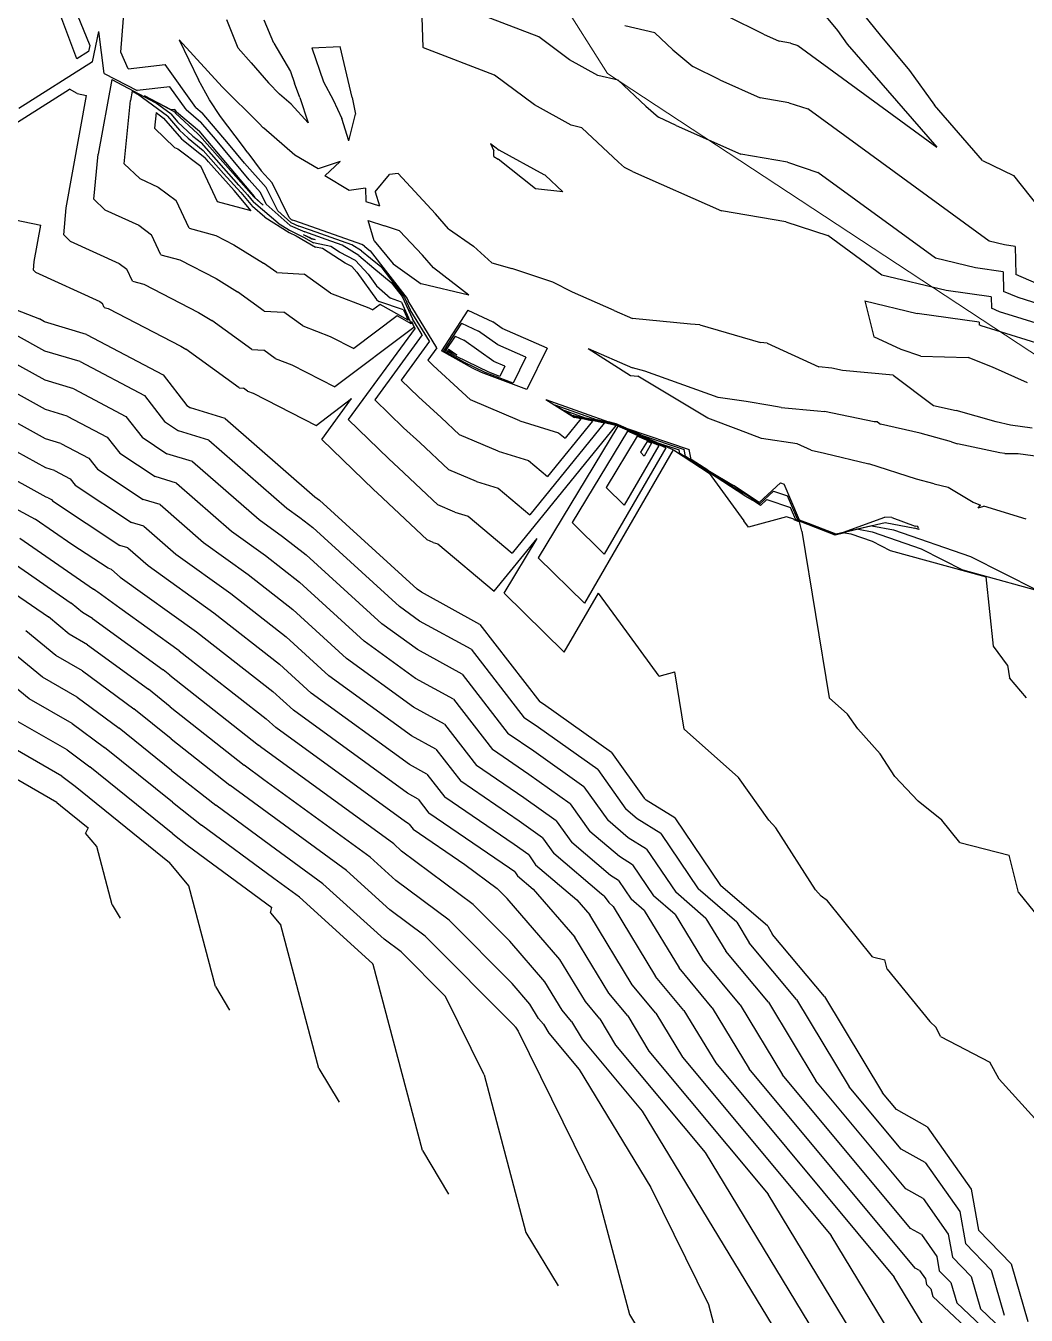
# Model space of a CAD drawing. Header units: metres. Extents: x -1120501 to 1198934, y -4928884 to 66998.
# Drawn here: x 577.9 to 676.7, y -1052 to -924.7 of the extents above; entities that cross this region are included whole.
import ezdxf

# ---------------------------------------------------------------- set-up
doc = ezdxf.new("R2010")
doc.units = ezdxf.units.M
doc.layers.add('CL', color=5, linetype='Continuous')
doc.layers.add('SURF2CONTOURS', color=7, linetype='Continuous', lineweight=0)

msp = doc.modelspace()

# ---------------------------------------------------------------- linework, layer by layer
at = {"color": 7, "lineweight": 0}
msp.add_circle((-684.64, 190.5), 66807.04, dxfattribs=at)
at = {"layer": 'CL', "linetype": 'Continuous', "lineweight": 0}
msp.add_lwpolyline([(-1067.58, 367.8), (-1082.93, 319.26), (-1104.11, 221.68), (-1108.39, 149.1), (-1119.85, 75.24), (-1093.53, -4.65), (-914.22, -147.32), (-825.87, -265.54), (-744.42, -314.86), (-442.72, -367.63), (-277.08, -412.37), (-43.5, -540.29), (86.31, -636.55), (247.28, -699.7), (413.51, -706.37), (555.05, -769.61), (597.29, -868.97), (635.37, -929.41), (778.63, -1023.65), (803.38, -1108.38), (824.32, -1155.97), (872.87, -1163.59)], dxfattribs=at)
at = {"layer": 'SURF2CONTOURS', "color": 2, "linetype": 'Continuous', "lineweight": -3}
for p, q in [((616.67, -913.9, 238.5), (617.14, -926.81, 238.5)), ((582.97, -927.96, 238.5), (580.6, -921.62, 238.5)), ((659.48, -922.11, 239.5), (662.3, -925.61, 239.5)), ((583, -923.59, 238.5), (584.26, -926.64, 238.5)), ((587.31, -927.28, 238.5), (587.59, -923.93, 238.5)), ((598.89, -926.9, 238.5), (597.79, -924.11, 238.5)), ((602.43, -926.42, 238.5), (601.47, -924.12, 238.5)), ((640.04, -925.38, 239.5), (637.08, -924.69, 239.5)), ((640.04, -925.38, 239.5), (641.83, -927.07, 239.5)), ((584.26, -926.64, 238.5), (584.13, -927.22, 238.5)), ((602.43, -926.42, 238.5), (604.06, -929.19, 238.5)), ((617.17, -926.83, 238.5), (617.14, -926.81, 238.5)), ((617.17, -926.83, 238.5), (617.2, -926.86, 238.5)), ((624.21, -929.56, 238.5), (617.2, -926.86, 238.5)), ((662.3, -925.61, 239.5), (665.17, -929.11, 239.5)), ((584.13, -927.22, 238.5), (582.97, -927.96, 238.5)), ((588.04, -928.93, 238.5), (587.31, -927.28, 238.5)), ((600.17, -928.35, 238.5), (598.89, -926.9, 238.5)), ((641.83, -927.07, 239.5), (643.79, -928.72, 239.5)), ((588.04, -928.93, 238.5), (591.68, -928.52, 238.5)), ((594.71, -932.75, 238.5), (591.68, -928.52, 238.5)), ((600.17, -928.35, 238.5), (601.91, -930.32, 238.5)), ((604.06, -929.19, 238.5), (604.47, -930.36, 238.5)), ((646.47, -930.04, 239.5), (643.79, -928.72, 239.5)), ((665.17, -929.11, 239.5), (667.65, -932.52, 239.5)), ((602.98, -931.43, 238.5), (601.91, -930.32, 238.5)), ((604.98, -931.76, 238.5), (604.47, -930.36, 238.5)), ((628.15, -932.51, 238.5), (624.21, -929.56, 238.5)), ((646.47, -930.04, 239.5), (650.43, -931.79, 239.5)), ((571.49, -937.74, 239.5), (582.23, -930.95, 239.5)), ((581.93, -942.67, 239.5), (583.93, -931.56, 239.5)), ((583, -931.37, 239.5), (582.23, -930.95, 239.5)), ((583, -931.37, 239.5), (583.93, -931.56, 239.5)), ((588.42, -931.15, 238.5), (588.26, -932.08, 238.5)), ((588.42, -931.15, 238.5), (588.96, -931.43, 238.5)), ((591.91, -933.62, 238.5), (588.96, -931.43, 238.5)), ((592.48, -933.11, 239.5), (589.65, -931.61, 239.5)), ((592.29, -932.98, 239.5), (589.65, -931.61, 239.5)), ((604.14, -932.43, 238.5), (602.98, -931.43, 238.5)), ((604.98, -931.76, 238.5), (605.81, -934.27, 238.5)), ((653.28, -932.29, 239.5), (650.43, -931.79, 239.5)), ((587.65, -938.31, 238.5), (588.26, -932.08, 238.5)), ((592.64, -932.94, 239.5), (592.29, -932.98, 239.5)), ((592.65, -933.23, 239.5), (592.48, -933.11, 239.5)), ((592.81, -933.18, 239.5), (592.64, -932.94, 239.5)), ((592.81, -933.18, 239.5), (595.08, -935.08, 239.5)), ((594.71, -932.75, 238.5), (595.35, -933.29, 238.5)), ((604.14, -932.43, 238.5), (605.81, -934.27, 238.5)), ((631.77, -934.51, 238.5), (628.15, -932.51, 238.5)), ((653.28, -932.29, 239.5), (655.16, -932.9, 239.5)), ((673.05, -945.96, 239.5), (655.16, -932.9, 239.5)), ((672.4, -937.98, 239.5), (667.65, -932.52, 239.5)), ((591.91, -933.62, 238.5), (593.12, -935, 238.5)), ((592.65, -933.23, 239.5), (592.72, -933.31, 239.5)), ((592.72, -933.31, 239.5), (594.91, -935.37, 239.5)), ((597.93, -936.36, 238.5), (595.35, -933.29, 238.5)), ((593.12, -935, 238.5), (593.95, -935.78, 238.5)), ((594.91, -935.37, 239.5), (595.09, -935.52, 239.5)), ((595.38, -935.44, 239.5), (595.08, -935.08, 239.5)), ((600.46, -941.58, 239.5), (595.09, -935.52, 239.5)), ((600.5, -941.56, 239.5), (595.38, -935.44, 239.5)), ((632.82, -934.76, 238.5), (631.77, -934.51, 238.5)), ((632.82, -934.76, 238.5), (636.44, -938.17, 238.5)), ((593.95, -935.78, 238.5), (595.45, -937, 238.5)), ((597.46, -939.27, 238.5), (595.45, -937, 238.5)), ((599.51, -938.25, 238.5), (597.93, -936.36, 238.5)), ((587.65, -938.31, 238.5), (589.18, -939.78, 238.5)), ((601.68, -940.67, 238.5), (599.51, -938.25, 238.5)), ((636.44, -938.17, 238.5), (637.03, -938.67, 238.5)), ((672.4, -937.98, 239.5), (675.44, -939.47, 239.5)), ((599.16, -941.16, 238.5), (597.46, -939.27, 238.5)), ((637.83, -939.07, 238.5), (637.03, -938.67, 238.5)), ((637.83, -939.07, 238.5), (646.63, -942.95, 238.5)), ((675.44, -939.47, 239.5), (675.49, -939.48, 239.5)), ((685.93, -952.69, 239.5), (675.49, -939.48, 239.5)), ((589.18, -939.78, 238.5), (591.01, -940.62, 238.5)), ((591.01, -940.62, 238.5), (592.78, -941.93, 238.5)), ((602.8, -942.96, 238.5), (601.68, -940.67, 238.5)), ((594.06, -944.68, 238.5), (592.78, -941.93, 238.5)), ((599.16, -941.16, 238.5), (600.31, -942.54, 238.5)), ((600.49, -941.62, 239.5), (600.46, -941.58, 239.5)), ((600.49, -941.62, 239.5), (600.51, -941.65, 239.5)), ((600.54, -941.61, 239.5), (600.5, -941.56, 239.5)), ((600.51, -941.65, 239.5), (601.38, -942.39, 239.5)), ((600.56, -941.65, 239.5), (600.54, -941.61, 239.5)), ((600.56, -941.65, 239.5), (601.38, -942.39, 239.5)), ((581.68, -945.32, 239.5), (581.93, -942.67, 239.5)), ((601.52, -943.58, 238.5), (600.31, -942.54, 238.5)), ((604.1, -944.12, 238.5), (602.8, -942.96, 238.5)), ((652.97, -944.05, 238.5), (646.63, -942.95, 238.5)), ((594.06, -944.68, 238.5), (596.68, -945.39, 238.5)), ((601.52, -943.58, 238.5), (603.95, -945.1, 238.5)), ((604.1, -944.12, 238.5), (604.88, -944.46, 238.5)), ((606.04, -944.86, 238.5), (604.88, -944.46, 238.5)), ((612.33, -945.93, 237.5), (611.74, -943.9, 237.5)), ((611.74, -943.9, 237.5), (613.36, -944.45, 237.5)), ((614.82, -944.94, 237.5), (613.36, -944.45, 237.5)), ((652.97, -944.05, 238.5), (657.13, -945.41, 238.5)), ((581.68, -945.32, 239.5), (582.32, -945.95, 239.5)), ((582.32, -945.95, 239.5), (587.16, -948.16, 239.5)), ((596.68, -945.39, 238.5), (598.47, -946.31, 238.5)), ((603.95, -945.1, 238.5), (604.64, -945.43, 238.5)), ((604.64, -945.43, 238.5), (606.55, -946.55, 238.5)), ((606.07, -945.68, 239.5), (605.35, -945.33, 239.5)), ((606.08, -945.65, 239.5), (605.35, -945.33, 239.5)), ((610.13, -946.31, 238.5), (606.04, -944.86, 238.5)), ((606.07, -945.68, 239.5), (606.14, -945.72, 239.5)), ((606.08, -945.65, 239.5), (606.5, -945.79, 239.5)), ((606.14, -945.72, 239.5), (606.5, -945.79, 239.5)), ((612.33, -945.93, 237.5), (614.19, -948.19, 237.5)), ((614.82, -944.94, 237.5), (617.11, -947.34, 237.5)), ((662.46, -949.3, 238.5), (657.13, -945.41, 238.5)), ((674.56, -946.32, 239.5), (673.05, -945.96, 239.5)), ((598.47, -946.31, 238.5), (601.4, -948.12, 238.5)), ((607.21, -946.69, 238.5), (606.55, -946.55, 238.5)), ((609.48, -948.13, 238.5), (607.21, -946.69, 238.5)), ((611.09, -946.92, 238.5), (610.13, -946.31, 238.5)), ((611.09, -946.92, 238.5), (611.96, -947.65, 238.5)), ((675.62, -946.47, 239.5), (674.56, -946.32, 239.5)), ((675.62, -946.47, 239.5), (675.68, -949.25, 239.5)), ((587.16, -948.16, 239.5), (587.92, -948.72, 239.5)), ((602.71, -949.06, 238.5), (601.4, -948.12, 238.5)), ((610.13, -948.47, 238.5), (609.48, -948.13, 238.5)), ((610.13, -948.47, 238.5), (610.63, -949.02, 238.5)), ((611.96, -947.65, 238.5), (612.97, -948.47, 238.5)), ((612.97, -948.47, 238.5), (615.32, -951.52, 238.5)), ((614.19, -948.19, 237.5), (616.97, -950.17, 237.5)), ((618.18, -948.59, 237.5), (617.11, -947.34, 237.5)), ((567.05, -948.91, 240.5), (579.27, -953.63, 240.5)), ((588.47, -949.9, 239.5), (587.92, -948.72, 239.5)), ((602.71, -949.06, 238.5), (605.41, -949.21, 238.5)), ((608, -951.1, 238.5), (605.41, -949.21, 238.5)), ((610.63, -949.02, 238.5), (612.57, -951.7, 238.5)), ((621.67, -951.29, 237.5), (618.18, -948.59, 237.5)), ((668.82, -950.83, 238.5), (662.46, -949.3, 238.5)), ((677.73, -950.14, 239.5), (675.68, -949.25, 239.5)), ((588.47, -949.9, 239.5), (589.6, -950.21, 239.5)), ((589.6, -950.21, 239.5), (594.99, -952.99, 239.5)), ((621.67, -951.29, 237.5), (616.97, -950.17, 237.5)), ((673.24, -951.46, 238.5), (668.82, -950.83, 238.5)), ((608, -951.1, 238.5), (611.8, -952.55, 238.5)), ((612.91, -952.21, 238.5), (612.19, -952.75, 238.5)), ((612.57, -951.7, 238.5), (612.8, -951.91, 238.5)), ((615.22, -952.75, 238.5), (612.8, -951.91, 238.5)), ((615.67, -953.76, 238.5), (612.91, -952.21, 238.5)), ((615.32, -951.52, 238.5), (615.89, -952.74, 238.5)), ((673.24, -951.46, 238.5), (673.27, -952.57, 238.5)), ((594.99, -952.99, 239.5), (596.29, -953.8, 239.5)), ((611.8, -952.55, 238.5), (612.19, -952.75, 238.5)), ((615.22, -952.75, 238.5), (615.67, -953.76, 238.5)), ((617.8, -955.84, 238.5), (615.89, -952.74, 238.5)), ((674.08, -952.92, 238.5), (673.27, -952.57, 238.5)), ((678.56, -954.32, 238.5), (674.08, -952.92, 238.5)), ((579.78, -953.92, 240.5), (579.27, -953.63, 240.5)), ((583.93, -955.17, 240.5), (579.78, -953.92, 240.5)), ((600.25, -956.65, 239.5), (596.29, -953.8, 239.5)), ((616.26, -954.47, 239.5), (608.46, -960.34, 239.5)), ((616.36, -954.55, 239.5), (609.77, -963.58, 239.5)), ((616.31, -954.5, 239.5), (616.05, -953.9, 239.5)), ((616.32, -954.48, 239.5), (616.05, -953.9, 239.5)), ((616.31, -954.5, 239.5), (616.26, -954.47, 239.5)), ((616.36, -954.55, 239.5), (616.32, -954.48, 239.5)), ((620.95, -954.05, 238.5), (619.17, -956.77, 238.5)), ((620.95, -954.05, 238.5), (622.62, -954.83, 238.5)), ((624.55, -956.2, 238.5), (622.62, -954.83, 238.5)), ((583.93, -955.17, 240.5), (591.48, -959.16, 240.5)), ((617.8, -955.84, 238.5), (615.01, -959.67, 238.5)), ((579.84, -959.69, 241.5), (574.53, -956.76, 241.5)), ((600.25, -956.65, 239.5), (601.42, -956.71, 239.5)), ((602.54, -957.53, 239.5), (601.42, -956.71, 239.5)), ((621.26, -957.92, 238.5), (619.17, -956.77, 238.5)), ((619.67, -956.62, 239.5), (619.59, -956.74, 239.5)), ((619.68, -956.79, 239.5), (619.59, -956.74, 239.5)), ((619.67, -956.62, 239.5), (619.74, -956.66, 239.5)), ((619.68, -956.79, 239.5), (620.49, -957.18, 239.5)), ((619.74, -956.66, 239.5), (620.49, -957.18, 239.5)), ((627.31, -957.41, 238.5), (624.55, -956.2, 238.5)), ((627.31, -957.41, 238.5), (626.06, -959.96, 238.5)), ((633.45, -956.55, 237.5), (637.64, -959.21, 237.5)), ((633.45, -956.55, 237.5), (637.85, -958.46, 237.5)), ((602.54, -957.53, 239.5), (604.19, -958.16, 239.5)), ((604.19, -958.16, 239.5), (608.46, -960.34, 239.5)), ((623.29, -958.91, 238.5), (621.26, -957.92, 238.5)), ((639.05, -958.8, 237.5), (637.85, -958.46, 237.5)), ((579.89, -965.46, 242.5), (569.8, -959.9, 242.5)), ((582.67, -960.54, 241.5), (579.84, -959.69, 241.5)), ((591.48, -959.16, 240.5), (593.83, -962.18, 240.5)), ((616.7, -961.31, 238.5), (615.01, -959.67, 238.5)), ((626.06, -959.96, 238.5), (623.29, -958.91, 238.5)), ((637.64, -959.21, 237.5), (638.35, -959.28, 237.5)), ((645.28, -963.42, 237.5), (638.35, -959.28, 237.5)), ((646.31, -961.39, 237.5), (639.05, -958.8, 237.5)), ((582.67, -960.54, 241.5), (587.81, -963.26, 241.5)), ((593.83, -962.18, 240.5), (594.18, -962.41, 240.5)), ((597.61, -963.46, 240.5), (594.18, -962.41, 240.5)), ((618.93, -963.35, 238.5), (616.7, -961.31, 238.5)), ((630.16, -962.11, 238.5), (634.36, -963.61, 238.5)), ((630.16, -962.11, 238.5), (632.09, -963.31, 238.5)), ((649.06, -961.79, 237.5), (646.31, -961.39, 237.5)), ((651.38, -962.17, 237.5), (649.06, -961.79, 237.5)), ((652.5, -962.37, 237.5), (651.38, -962.17, 237.5)), ((652.5, -962.37, 237.5), (656.1, -962.72, 237.5)), ((579.94, -971.23, 243.5), (565.07, -963.03, 243.5)), ((587.81, -963.26, 241.5), (589.41, -965.32, 241.5)), ((597.61, -963.46, 240.5), (606.46, -971.19, 240.5)), ((613.77, -967.44, 239.5), (609.77, -963.58, 239.5)), ((618.93, -963.35, 238.5), (620.76, -965.08, 238.5)), ((633.9, -963.73, 238.5), (629.44, -969.2, 238.5)), ((631.94, -963.14, 239.5), (632.15, -963.22, 239.5)), ((631.94, -963.14, 239.5), (632.04, -963.2, 239.5)), ((636.19, -964.16, 239.5), (632.04, -963.2, 239.5)), ((633.9, -963.73, 238.5), (632.09, -963.31, 238.5)), ((636.3, -964.17, 239.5), (632.15, -963.22, 239.5)), ((636.24, -964.05, 238.5), (634.36, -963.61, 238.5)), ((648.32, -964.6, 237.5), (645.28, -963.42, 237.5)), ((656.1, -962.72, 237.5), (656.78, -962.79, 237.5)), ((661.7, -963.78, 237.5), (656.78, -962.79, 237.5)), ((662.04, -963.81, 237.5), (661.7, -963.78, 237.5)), ((636.19, -964.16, 239.5), (625.94, -976.75, 239.5)), ((636.39, -964.22, 239.5), (628.53, -977.23, 239.5)), ((638.73, -965.12, 238.5), (636.24, -964.05, 238.5)), ((641.77, -966.53, 239.5), (636.3, -964.17, 239.5)), ((641.85, -966.57, 239.5), (636.39, -964.22, 239.5)), ((650.58, -965.44, 237.5), (648.32, -964.6, 237.5)), ((662.04, -963.81, 237.5), (662.31, -964.01, 237.5)), ((666.23, -964.92, 237.5), (662.31, -964.01, 237.5)), ((669.33, -965.76, 237.5), (666.23, -964.92, 237.5)), ((581.4, -965.92, 242.5), (579.89, -965.46, 242.5)), ((581.4, -965.92, 242.5), (584.14, -967.37, 242.5)), ((589.41, -965.32, 241.5), (591.85, -966.94, 241.5)), ((624.57, -966.7, 238.5), (620.76, -965.08, 238.5)), ((638.31, -965.22, 238.5), (635.25, -970.28, 238.5)), ((640.43, -966.13, 238.5), (637.02, -972.01, 238.5)), ((640.43, -966.13, 238.5), (638.31, -965.22, 238.5)), ((638.73, -965.12, 238.5), (642.95, -966.54, 238.5)), ((654.11, -965.98, 237.5), (650.58, -965.44, 237.5)), ((655.47, -966.58, 237.5), (654.11, -965.98, 237.5)), ((669.33, -965.76, 237.5), (669.91, -965.96, 237.5)), ((674.12, -966.86, 237.5), (669.91, -965.96, 237.5)), ((584.14, -967.37, 242.5), (585, -968.47, 242.5)), ((594.4, -967.71, 241.5), (591.85, -966.94, 241.5)), ((614.74, -968.33, 239.5), (613.77, -967.44, 239.5)), ((624.57, -966.7, 238.5), (627.56, -967.61, 238.5)), ((641.85, -966.57, 239.5), (633.08, -981.69, 239.5)), ((641.77, -966.53, 239.5), (641.96, -966.59, 239.5)), ((641.97, -966.62, 239.5), (641.96, -966.59, 239.5)), ((641.97, -966.62, 239.5), (645.4, -968.85, 239.5)), ((643.08, -967.21, 238.5), (642.95, -966.54, 238.5)), ((647.12, -969.83, 238.5), (643.08, -967.21, 238.5)), ((655.47, -966.58, 237.5), (656.78, -966.9, 237.5)), ((656.78, -966.9, 237.5), (661.17, -967.94, 237.5)), ((674.61, -966.93, 237.5), (674.12, -966.86, 237.5)), ((674.61, -966.93, 237.5), (675.93, -966.93, 237.5)), ((675.93, -966.93, 237.5), (681.62, -967.72, 237.5)), ((585, -968.47, 242.5), (589.53, -971.47, 242.5)), ((594.4, -967.71, 241.5), (600.97, -973.45, 241.5)), ((614.74, -968.33, 239.5), (618.63, -971.99, 239.5)), ((627.56, -967.61, 238.5), (629.44, -969.2, 238.5)), ((645.4, -968.85, 239.5), (648.83, -973.56, 239.5)), ((665.87, -969.44, 237.5), (661.17, -967.94, 237.5)), ((647.12, -969.83, 238.5), (648.76, -970.8, 238.5)), ((667.63, -969.9, 237.5), (665.87, -969.44, 237.5)), ((667.63, -969.9, 237.5), (669.01, -970.23, 237.5)), ((580.13, -971.29, 243.5), (579.94, -971.23, 243.5)), ((580.13, -971.29, 243.5), (580.48, -971.47, 243.5)), ((606.46, -971.19, 240.5), (606.69, -971.35, 240.5)), ((606.69, -971.35, 240.5), (606.92, -971.53, 240.5)), ((637.02, -972.01, 238.5), (635.25, -970.28, 238.5)), ((650.4, -971.9, 238.5), (648.76, -970.8, 238.5)), ((650.4, -971.9, 238.5), (651.77, -970.64, 238.5)), ((651.77, -970.64, 238.5), (653.13, -971.09, 238.5)), ((654.15, -973.48, 238.5), (653.13, -971.09, 238.5)), ((669.01, -970.23, 237.5), (671.48, -971.72, 237.5)), ((580.48, -971.47, 243.5), (580.58, -971.61, 243.5)), ((580.58, -971.61, 243.5), (587.21, -975.99, 243.5)), ((591.19, -971.97, 242.5), (589.53, -971.47, 242.5)), ((591.19, -971.97, 242.5), (595.48, -975.72, 242.5)), ((616.58, -980.31, 240.5), (606.92, -971.53, 240.5)), ((620.29, -972.7, 239.5), (618.63, -971.99, 239.5)), ((671.48, -971.72, 237.5), (672.2, -972.01, 237.5)), ((671.98, -972.3, 237.5), (672.2, -972.01, 237.5)), ((671.98, -972.3, 237.5), (672.53, -972.13, 237.5)), ((676.71, -973.41, 237.5), (672.53, -972.13, 237.5)), ((600.97, -973.45, 241.5), (603.29, -975.11, 241.5)), ((620.29, -972.7, 239.5), (621.6, -973.1, 239.5)), ((621.6, -973.1, 239.5), (625.94, -976.75, 239.5)), ((649.29, -974.2, 239.5), (648.83, -973.56, 239.5)), ((653.03, -973.16, 239.5), (649.29, -974.2, 239.5)), ((653.75, -973.4, 239.5), (653.03, -973.16, 239.5)), ((653.77, -973.44, 239.5), (653.75, -973.4, 239.5)), ((653.77, -973.44, 239.5), (654.34, -973.66, 239.5)), ((656.15, -974.26, 238.5), (654.15, -973.48, 238.5)), ((654.54, -974.59, 239.5), (654.34, -973.66, 239.5)), ((658.67, -974.68, 237.5), (662.75, -973.21, 237.5)), ((658.67, -974.68, 237.5), (662.78, -973.72, 237.5)), ((663.43, -973.23, 237.5), (662.75, -973.21, 237.5)), ((662.78, -973.72, 237.5), (665.71, -974.28, 237.5)), ((663.43, -973.23, 237.5), (665.75, -974.11, 237.5)), ((603.29, -975.11, 241.5), (605.6, -976.93, 241.5)), ((654.54, -974.59, 239.5), (657.25, -991.04, 239.5)), ((657.9, -974.93, 238.5), (656.15, -974.26, 238.5)), ((660.14, -974.4, 238.5), (657.9, -974.93, 238.5)), ((660.14, -974.4, 238.5), (661.51, -974.67, 238.5)), ((661.51, -974.67, 238.5), (666.35, -976.34, 238.5)), ((666.12, -974.42, 237.5), (665.71, -974.28, 237.5)), ((666.01, -974.13, 237.5), (665.75, -974.11, 237.5)), ((666.08, -974.33, 237.5), (666.01, -974.13, 237.5)), ((666.08, -974.33, 237.5), (666.12, -974.42, 237.5)), ((577.34, -975.27, 244.5), (584.63, -980.31, 244.5)), ((587.99, -976.23, 243.5), (587.21, -975.99, 243.5)), ((587.99, -976.23, 243.5), (590, -977.98, 243.5)), ((595.48, -975.72, 242.5), (599.89, -978.87, 242.5)), ((666.35, -976.34, 238.5), (670.5, -978.44, 238.5)), ((613.09, -983.73, 241.5), (605.6, -976.93, 241.5)), ((633.08, -981.69, 239.5), (628.53, -977.23, 239.5)), ((574.3, -979.01, 245.5), (580.16, -983.06, 245.5)), ((590, -977.98, 243.5), (596.49, -982.64, 243.5)), ((599.89, -978.87, 242.5), (604.29, -982.33, 242.5)), ((682.44, -981.74, 238.5), (670.5, -978.44, 238.5)), ((584.85, -980.49, 244.5), (584.63, -980.31, 244.5)), ((617.01, -980.62, 240.5), (616.58, -980.31, 240.5)), ((585.04, -980.6, 244.5), (584.85, -980.49, 244.5)), ((587.2, -982.18, 244.5), (585.04, -980.6, 244.5)), ((622.77, -983.79, 240.5), (617.01, -980.62, 240.5)), ((593.09, -986.4, 244.5), (587.2, -982.18, 244.5)), ((596.49, -982.64, 243.5), (602.97, -987.72, 243.5)), ((609.6, -987.15, 242.5), (604.29, -982.33, 242.5)), ((582.21, -984.75, 245.5), (580.16, -983.06, 245.5)), ((616.61, -986.29, 241.5), (613.09, -983.73, 241.5)), ((622.77, -983.79, 240.5), (628.7, -991.45, 240.5)), ((584.03, -985.8, 245.5), (582.21, -984.75, 245.5)), ((579.58, -989.01, 246.5), (575.7, -985.82, 246.5)), ((584.03, -985.8, 245.5), (590.05, -990.2, 245.5)), ((593.09, -986.4, 244.5), (601.65, -993.12, 244.5)), ((621.03, -988.72, 241.5), (616.61, -986.29, 241.5)), ((606.1, -990.57, 243.5), (602.97, -987.72, 243.5)), ((616.21, -991.96, 242.5), (609.6, -987.15, 242.5)), ((583.01, -990.99, 246.5), (579.58, -989.01, 246.5)), ((621.03, -988.72, 241.5), (625.57, -994.59, 241.5)), ((592.2, -991.95, 245.5), (590.05, -990.2, 245.5)), ((583.01, -990.99, 246.5), (587.16, -994.03, 246.5)), ((615.81, -997.63, 243.5), (606.1, -990.57, 243.5)), ((629.05, -991.68, 240.5), (628.7, -991.45, 240.5)), ((635.76, -996.45, 240.5), (629.05, -991.68, 240.5)), ((657.25, -991.04, 239.5), (659.08, -992.67, 239.5)), ((592.2, -991.95, 245.5), (599.5, -997.7, 245.5)), ((619.28, -993.65, 242.5), (616.21, -991.96, 242.5)), ((660.1, -994.1, 239.5), (659.08, -992.67, 239.5)), ((582, -996.19, 247.5), (576.95, -993.27, 247.5)), ((592.33, -998.21, 246.5), (587.16, -994.03, 246.5)), ((602.61, -993.99, 244.5), (601.65, -993.12, 244.5)), ((615.41, -1003.3, 244.5), (602.61, -993.99, 244.5)), ((619.28, -993.65, 242.5), (622.44, -997.72, 242.5)), ((662.3, -996.56, 239.5), (660.1, -994.1, 239.5)), ((628.09, -996.3, 241.5), (625.57, -994.59, 241.5)), ((582, -996.19, 247.5), (584.26, -997.85, 247.5)), ((633.04, -999.82, 241.5), (628.09, -996.3, 241.5)), ((635.76, -996.45, 240.5), (638.98, -1000.95, 240.5)), ((663.74, -998.81, 239.5), (662.3, -996.56, 239.5)), ((580.98, -1001.39, 248.5), (574.31, -997.53, 248.5)), ((592.46, -1004.48, 247.5), (584.26, -997.85, 247.5)), ((601.43, -999.13, 245.5), (599.5, -997.7, 245.5)), ((617.53, -998.58, 243.5), (615.81, -997.63, 243.5)), ((627.12, -1000.92, 242.5), (622.44, -997.72, 242.5)), ((592.33, -998.21, 246.5), (596.68, -1001.64, 246.5)), ((611.93, -1006.77, 245.5), (601.43, -999.13, 245.5)), ((617.53, -998.58, 243.5), (619.3, -1000.86, 243.5)), ((666.05, -1001.24, 239.5), (663.74, -998.81, 239.5)), ((633.04, -999.82, 241.5), (635.41, -1003.14, 241.5)), ((580.98, -1001.39, 248.5), (581.37, -1001.68, 248.5)), ((581.37, -1001.68, 248.5), (584.1, -1003.88, 248.5)), ((602.08, -1005.63, 246.5), (596.68, -1001.64, 246.5)), ((626.16, -1005.54, 243.5), (619.3, -1000.86, 243.5)), ((630.31, -1003.19, 242.5), (627.12, -1000.92, 242.5)), ((639.19, -1001.14, 240.5), (638.98, -1000.95, 240.5)), ((642.03, -1002.91, 240.5), (639.19, -1001.14, 240.5)), ((668.38, -1003.12, 239.5), (666.05, -1001.24, 239.5)), ((630.31, -1003.19, 242.5), (631.84, -1005.33, 242.5)), ((637.42, -1004.86, 241.5), (635.41, -1003.14, 241.5)), ((642.03, -1002.91, 240.5), (646.52, -1009.56, 240.5)), ((670.17, -1005.33, 239.5), (668.38, -1003.12, 239.5)), ((584.1, -1003.88, 248.5), (583.82, -1004.4, 248.5)), ((584.93, -1005.73, 248.5), (583.82, -1004.4, 248.5)), ((592.46, -1004.48, 247.5), (593.86, -1005.59, 247.5)), ((615.78, -1003.51, 244.5), (615.41, -1003.3, 244.5)), ((615.78, -1003.51, 244.5), (616.17, -1004, 244.5)), ((616.17, -1004, 244.5), (621.28, -1007.49, 244.5)), ((586.45, -1011.47, 248.5), (584.93, -1005.73, 248.5)), ((593.86, -1005.59, 247.5), (602.23, -1011.75, 247.5)), ((607.27, -1009.4, 246.5), (602.08, -1005.63, 246.5)), ((627.59, -1006.56, 243.5), (626.16, -1005.54, 243.5)), ((635.65, -1008.58, 242.5), (631.84, -1005.33, 242.5)), ((639.23, -1005.99, 241.5), (637.42, -1004.86, 241.5)), ((670.17, -1005.33, 239.5), (675.03, -1006.59, 239.5)), ((614.47, -1009.07, 245.5), (611.93, -1006.77, 245.5)), ((627.59, -1006.56, 243.5), (628.27, -1007.52, 243.5)), ((639.23, -1005.99, 241.5), (642.11, -1010.24, 241.5)), ((675.94, -1010.26, 239.5), (675.03, -1006.59, 239.5)), ((621.28, -1007.49, 244.5), (624.48, -1009.88, 244.5)), ((628.27, -1007.52, 243.5), (632.33, -1010.98, 243.5)), ((613.31, -1014.88, 246.5), (607.27, -1009.4, 246.5)), ((619.74, -1013.01, 245.5), (614.47, -1009.07, 245.5)), ((636.44, -1009.07, 242.5), (635.65, -1008.58, 242.5)), ((636.44, -1009.07, 242.5), (637.69, -1010.93, 242.5)), ((651.19, -1013.6, 240.5), (646.52, -1009.56, 240.5)), ((625.47, -1010.87, 244.5), (624.48, -1009.88, 244.5)), ((630.66, -1016.88, 244.5), (625.47, -1010.87, 244.5)), ((645.09, -1012.82, 241.5), (642.11, -1010.24, 241.5)), ((675.94, -1010.26, 239.5), (677.49, -1012.16, 239.5)), ((586.45, -1011.47, 248.5), (587.26, -1012.81, 248.5)), ((602.09, -1012.26, 247.5), (602.23, -1011.75, 247.5)), ((632.33, -1010.98, 243.5), (633.61, -1012.46, 243.5)), ((638.99, -1012.05, 242.5), (637.69, -1010.93, 242.5)), ((638.99, -1012.05, 242.5), (642.43, -1017.72, 242.5)), ((602.09, -1012.26, 247.5), (603.12, -1013.5, 247.5)), ((625.95, -1019.25, 245.5), (619.74, -1013.01, 245.5)), ((637.81, -1019.38, 243.5), (633.61, -1012.46, 243.5)), ((645.09, -1012.82, 241.5), (647.05, -1016.06, 241.5)), ((606.88, -1027.65, 247.5), (603.12, -1013.5, 247.5)), ((651.19, -1013.6, 240.5), (651.67, -1014.4, 240.5)), ((656.8, -1020.55, 240.5), (651.67, -1014.4, 240.5)), ((615, -1016.14, 246.5), (613.31, -1014.88, 246.5)), ((615, -1016.14, 246.5), (619.36, -1020.53, 246.5)), ((633.19, -1021.04, 244.5), (630.66, -1016.88, 244.5)), ((651.25, -1021.09, 241.5), (647.05, -1016.06, 241.5)), ((645.7, -1021.64, 242.5), (642.43, -1017.72, 242.5)), ((627.71, -1021.29, 245.5), (625.95, -1019.25, 245.5)), ((640.15, -1022.18, 243.5), (637.81, -1019.38, 243.5)), ((623.18, -1028.27, 246.5), (619.36, -1020.53, 246.5)), ((634.6, -1022.73, 244.5), (633.19, -1021.04, 244.5)), ((656.8, -1020.55, 240.5), (662.53, -1030.05, 240.5)), ((628.57, -1022.7, 245.5), (627.71, -1021.29, 245.5)), ((640.15, -1022.18, 243.5), (642.76, -1026.52, 243.5)), ((645.7, -1021.64, 242.5), (649.35, -1027.69, 242.5)), ((651.25, -1021.09, 241.5), (655.94, -1028.87, 241.5)), ((629.04, -1023.27, 245.5), (628.57, -1022.7, 245.5)), ((629.04, -1023.27, 245.5), (629.58, -1024.16, 245.5)), ((634.6, -1022.73, 244.5), (636.17, -1025.34, 244.5)), ((629.58, -1024.16, 245.5), (632.58, -1027.75, 245.5)), ((636.17, -1025.34, 244.5), (645.02, -1035.95, 244.5)), ((642.76, -1026.52, 243.5), (657.46, -1044.14, 243.5)), ((606.88, -1027.65, 247.5), (608.87, -1030.96, 247.5)), ((623.18, -1028.27, 246.5), (627.31, -1043.83, 246.5)), ((632.58, -1027.75, 245.5), (639.65, -1039.41, 245.5)), ((665.76, -1047.36, 242.5), (649.35, -1027.69, 242.5)), ((664.83, -1039.52, 241.5), (655.94, -1028.87, 241.5)), ((663.89, -1031.69, 240.5), (662.53, -1030.05, 240.5)), ((666.93, -1033.39, 240.5), (663.89, -1031.69, 240.5)), ((666.93, -1033.39, 240.5), (671.28, -1039.57, 240.5)), ((645.02, -1035.95, 244.5), (665.87, -1070.32, 244.5)), ((639.65, -1039.41, 245.5), (645.33, -1050.94, 245.5)), ((666.55, -1040.49, 241.5), (664.83, -1039.52, 241.5)), ((671.28, -1039.57, 240.5), (672, -1043.6, 240.5)), ((666.55, -1040.49, 241.5), (669.01, -1044, 241.5)), ((627.31, -1043.83, 246.5), (630.49, -1049.11, 246.5)), ((669.01, -1044, 241.5), (669.42, -1046.28, 241.5)), ((675.23, -1046.93, 240.5), (672, -1043.6, 240.5)), ((671.54, -1067.35, 243.5), (657.46, -1044.14, 243.5)), ((671.26, -1048.17, 241.5), (669.42, -1046.28, 241.5)), ((666.17, -1047.59, 242.5), (665.76, -1047.36, 242.5)), ((666.17, -1047.59, 242.5), (666.75, -1048.42, 242.5)), ((675.23, -1046.93, 240.5), (676.88, -1052.62, 240.5)), ((666.75, -1048.42, 242.5), (666.85, -1048.96, 242.5)), ((667.28, -1049.41, 242.5), (666.85, -1048.96, 242.5)), ((671.26, -1048.17, 241.5), (672.19, -1051.39, 241.5)), ((667.28, -1049.41, 242.5), (667.5, -1050.17, 242.5)), ((667.5, -1050.17, 242.5), (670.7, -1053.19, 242.5)), ((645.33, -1050.94, 245.5), (647.75, -1060.01, 245.5)), ((683.79, -1062.33, 241.5), (672.19, -1051.39, 241.5))]:
    msp.add_line(p, q, dxfattribs=at)
at = {"layer": 'SURF2CONTOURS', "color": 4, "linetype": 'Continuous', "lineweight": -3}
for p, q in [((628.58, -925.78, 239), (623.17, -923.69, 239)), ((650.78, -925.53, 240), (647.18, -923.75, 240)), ((656.95, -923.8, 240), (658.07, -925.17, 240)), ((584.5, -928.25, 239), (585.14, -925.26, 239)), ((585.66, -929.4, 239), (585.14, -925.26, 239)), ((650.78, -925.53, 240), (652.33, -926.21, 240)), ((658.07, -925.17, 240), (659.03, -926.5, 240)), ((593.07, -926.06, 238), (594.97, -930.03, 238)), ((593.07, -926.06, 238), (597.33, -930.71, 238)), ((606.17, -926.88, 238), (608.96, -926.75, 238)), ((610.16, -931.78, 238), (608.96, -926.75, 238)), ((631.63, -928.05, 239), (628.58, -925.78, 239)), ((653.44, -926.4, 240), (652.33, -926.21, 240)), ((653.44, -926.4, 240), (654.17, -926.64, 240)), ((654.17, -926.64, 240), (667.89, -936.66, 240)), ((659.03, -926.5, 240), (667.89, -936.66, 240)), ((606.17, -926.88, 238), (607.32, -930.21, 238)), ((634.42, -929.6, 239), (631.63, -928.05, 239)), ((584.5, -928.25, 239), (577.23, -932.85, 239)), ((585.66, -929.4, 239), (588.93, -931.09, 239)), ((586.42, -930, 239), (585.09, -937.37, 239)), ((586.42, -930, 239), (590.72, -932.27, 239)), ((596.07, -931.99, 238), (594.97, -930.03, 238)), ((607.32, -930.21, 238), (608.27, -931.99, 238)), ((636.43, -930.07, 239), (634.42, -929.6, 239)), ((636.43, -930.07, 239), (639.14, -932.62, 239)), ((592.16, -930.73, 239), (588.93, -931.09, 239)), ((593.76, -932.97, 239), (592.16, -930.73, 239)), ((597.33, -930.71, 238), (600.98, -934.33, 238)), ((610.16, -931.78, 238), (610.48, -933.41, 238)), ((592.28, -933.43, 239), (590.72, -932.27, 239)), ((593.76, -932.97, 239), (595.21, -934.19, 239)), ((597.17, -933.66, 238), (596.07, -931.99, 238)), ((608.27, -931.99, 238), (609.14, -933.85, 238)), ((639.14, -932.62, 239), (640.41, -933.7, 239)), ((590.79, -933.26, 238), (590.64, -934.81, 238)), ((590.79, -933.26, 238), (591.54, -933.82, 238)), ((591.54, -933.82, 238), (593.31, -935.84, 238)), ((592.28, -933.43, 239), (592.92, -934.16, 239)), ((592.92, -934.16, 239), (594.43, -935.58, 239)), ((596.65, -935.9, 239), (595.21, -934.19, 239)), ((599.32, -936.51, 238), (597.17, -933.66, 238)), ((600.98, -934.33, 238), (601.38, -934.75, 238)), ((609.83, -936.04, 238), (609.14, -933.85, 238)), ((609.83, -936.04, 238), (610.48, -933.41, 238)), ((642.15, -934.55, 239), (640.41, -933.7, 239)), ((590.64, -934.81, 238), (592.6, -936.7, 238)), ((594.43, -935.58, 239), (595.27, -936.26, 239)), ((601.4, -934.77, 238), (601.38, -934.75, 238)), ((601.44, -934.81, 238), (601.4, -934.77, 238)), ((604.5, -937.46, 238), (601.44, -934.81, 238)), ((642.15, -934.55, 239), (648.53, -937.37, 239)), ((592.6, -936.7, 238), (592.93, -936.85, 238)), ((592.93, -936.85, 238), (595.21, -938.54, 238)), ((593.31, -935.84, 238), (593.46, -935.98, 238)), ((593.46, -935.98, 238), (595.64, -937.74, 238)), ((598.96, -940.42, 239), (595.27, -936.26, 239)), ((600, -939.91, 239), (596.65, -935.9, 239)), ((599.85, -937.22, 238), (599.32, -936.51, 238)), ((623.8, -936.31, 238), (624.67, -936.96, 238)), ((623.8, -936.31, 238), (624.13, -937.04, 238)), ((624.16, -937.59, 238), (624.13, -937.04, 238)), ((629.12, -939.42, 238), (624.67, -936.96, 238)), ((584.66, -941.82, 239), (585.09, -937.37, 239)), ((595.96, -938.11, 238), (595.64, -937.74, 238)), ((598.49, -940.94, 238), (595.96, -938.11, 238)), ((599.85, -937.22, 238), (601.18, -939.02, 238)), ((606.79, -938.81, 238), (604.5, -937.46, 238)), ((608.98, -938.1, 238), (606.79, -938.81, 238)), ((608.98, -938.1, 238), (607.46, -939.49, 238)), ((624.16, -937.59, 238), (624.58, -937.87, 238)), ((628.27, -940.8, 238), (624.58, -937.87, 238)), ((653.13, -938.17, 239), (648.53, -937.37, 239)), ((653.13, -938.17, 239), (656.14, -939.16, 239)), ((596.86, -942.06, 238), (595.21, -938.54, 238)), ((601.18, -939.02, 238), (602.25, -940.21, 238)), ((609.87, -940.96, 238), (607.46, -939.49, 238)), ((612.44, -941.07, 238), (613.85, -939.38, 238)), ((614.71, -939.28, 238), (613.85, -939.38, 238)), ((614.71, -939.28, 238), (618.39, -943.26, 238)), ((629.2, -939.44, 238), (629.12, -939.42, 238)), ((630.95, -941.09, 238), (629.2, -939.44, 238)), ((667.76, -947.63, 239), (656.14, -939.16, 239)), ((599.82, -941.39, 239), (598.96, -940.42, 239)), ((601.11, -941.14, 239), (600, -939.91, 239)), ((603.92, -943.61, 238), (602.25, -940.21, 238)), ((611.46, -940.71, 238), (609.87, -940.96, 238)), ((611.46, -940.71, 238), (611.52, -942.04, 238)), ((630.95, -941.09, 238), (628.27, -940.8, 238)), ((584.66, -941.82, 239), (585.75, -942.87, 239)), ((600.18, -942.96, 238), (596.86, -942.06, 238)), ((600.18, -942.96, 238), (598.49, -940.94, 238)), ((599.82, -941.39, 239), (600.41, -942.09, 239)), ((602.85, -944.17, 239), (600.41, -942.09, 239)), ((601.68, -942.3, 239), (601.11, -941.14, 239)), ((611.52, -942.04, 238), (612.84, -942.47, 238)), ((612.44, -941.07, 238), (612.84, -942.47, 238)), ((573.71, -943.19, 240), (579.42, -944.36, 240)), ((585.75, -942.87, 239), (589.08, -944.39, 239)), ((604.05, -944.42, 239), (601.68, -942.3, 239)), ((619.67, -944.75, 238), (618.39, -943.26, 238)), ((578.77, -947.97, 240), (579.42, -944.36, 240)), ((589.08, -944.39, 239), (590.35, -945.33, 239)), ((602.85, -944.17, 239), (603.98, -944.88, 239)), ((604.14, -943.81, 238), (603.92, -943.61, 238)), ((604.05, -944.42, 239), (605.48, -945.05, 239)), ((604.14, -943.81, 238), (604.28, -943.87, 238)), ((604.48, -943.94, 238), (604.28, -943.87, 238)), ((611.1, -946.28, 238), (604.48, -943.94, 238)), ((591.27, -947.29, 239), (590.35, -945.33, 239)), ((603.98, -944.88, 239), (605.35, -945.55, 239)), ((605.35, -945.55, 239), (606.34, -946.13, 239)), ((607.6, -945.79, 239), (605.48, -945.05, 239)), ((609.16, -946.34, 239), (607.6, -945.79, 239)), ((619.67, -944.75, 238), (622.12, -946.46, 238)), ((608.05, -946.49, 239), (606.34, -946.13, 239)), ((608.91, -947.03, 239), (608.05, -946.49, 239)), ((610.49, -947.88, 239), (608.91, -947.03, 239)), ((610.8, -947.37, 239), (609.16, -946.34, 239)), ((611.38, -946.46, 238), (611.1, -946.28, 238)), ((611.38, -946.46, 238), (611.63, -946.67, 238)), ((611.63, -946.67, 238), (611.92, -946.91, 238)), ((611.92, -946.91, 238), (615.57, -951.63, 238)), ((622.12, -946.46, 238), (623.96, -948.08, 238)), ((578.69, -948.83, 240), (578.77, -947.97, 240)), ((591.27, -947.29, 239), (593.14, -947.8, 239)), ((593.14, -947.8, 239), (596.73, -949.65, 239)), ((610.49, -947.88, 239), (611.72, -949.21, 239)), ((610.8, -947.37, 239), (612.28, -948.63, 239)), ((623.96, -948.08, 238), (625.93, -948.66, 238)), ((671.69, -948.58, 239), (667.76, -947.63, 239)), ((578.69, -948.83, 240), (578.9, -949.03, 240)), ((578.9, -949.03, 240), (585.23, -951.92, 240)), ((596.73, -949.65, 239), (598.84, -950.96, 239)), ((611.72, -949.21, 239), (612.55, -950.36, 239)), ((612.28, -948.63, 239), (614.02, -950.04, 239)), ((629.98, -950.01, 238), (625.93, -948.66, 238)), ((674.43, -948.97, 239), (671.69, -948.58, 239)), ((674.43, -948.97, 239), (674.48, -950.91, 239)), ((601.48, -952.86, 239), (598.84, -950.96, 239)), ((612.55, -950.36, 239), (613.94, -951.59, 239)), ((614.02, -950.04, 239), (615.08, -951.42, 239)), ((631.9, -950.99, 238), (629.98, -950.01, 238)), ((636.03, -952.79, 238), (631.9, -950.99, 238)), ((675.9, -951.53, 239), (674.48, -950.91, 239)), ((585.23, -951.92, 240), (585.49, -952.12, 240)), ((585.68, -952.52, 240), (585.49, -952.12, 240)), ((615.04, -951.97, 239), (613.94, -951.59, 239)), ((615.04, -951.97, 239), (615.99, -954.13, 239)), ((615.08, -951.42, 239), (616.1, -953.61, 239)), ((615.57, -951.63, 238), (615.67, -951.86, 238)), ((618.52, -956.48, 238), (615.67, -951.86, 238)), ((660.78, -951.85, 238), (665.94, -953.09, 238)), ((660.78, -951.85, 238), (661.67, -955.41, 238)), ((678.91, -952.47, 239), (675.9, -951.53, 239)), ((585.68, -952.52, 240), (586.06, -952.62, 240)), ((586.06, -952.62, 240), (593.25, -956.33, 240)), ((601.48, -952.86, 239), (603.41, -952.96, 239)), ((605.27, -954.31, 239), (603.41, -952.96, 239)), ((614.59, -953.34, 239), (610.32, -956.55, 239)), ((615.99, -954.13, 239), (614.59, -953.34, 239)), ((621.59, -952.76, 238), (618.97, -956.78, 238)), ((621.59, -952.76, 238), (624.05, -953.92, 238)), ((636.03, -952.79, 238), (637.83, -953.59, 238)), ((643.55, -954.15, 238), (637.83, -953.59, 238)), ((672.05, -953.96, 238), (665.94, -953.09, 238)), ((605.27, -954.31, 239), (607.99, -955.36, 239)), ((617.08, -955.19, 239), (616.1, -953.61, 239)), ((624.97, -954.57, 238), (624.05, -953.92, 238)), ((629.41, -956.52, 238), (624.97, -954.57, 238)), ((644.47, -954.23, 238), (643.55, -954.15, 238)), ((644.47, -954.23, 238), (650.46, -955.97, 238)), ((672.05, -953.96, 238), (672.06, -954.22, 238)), ((672.26, -954.31, 238), (672.06, -954.22, 238)), ((678.2, -956.17, 238), (672.26, -954.31, 238)), ((579.81, -956.8, 241), (576.9, -955.2, 241)), ((607.99, -955.36, 239), (610.32, -956.55, 239)), ((617.08, -955.19, 239), (612.39, -961.62, 239)), ((620.31, -955.33, 239), (619.38, -956.75, 239)), ((620.31, -955.33, 239), (621.18, -955.74, 239)), ((624.14, -957.84, 239), (621.18, -955.74, 239)), ((651.14, -956.03, 238), (650.46, -955.97, 238)), ((651.14, -956.03, 238), (656.25, -958.37, 238)), ((664.35, -956.66, 238), (661.67, -955.41, 238)), ((583.3, -957.85, 241), (579.81, -956.8, 241)), ((593.25, -956.33, 240), (593.74, -956.63, 240)), ((599.01, -960.44, 240), (593.74, -956.63, 240)), ((618.52, -956.48, 238), (617.63, -957.72, 238)), ((622.05, -958.48, 238), (618.97, -956.78, 238)), ((620.47, -957.35, 239), (619.38, -956.75, 239)), ((623.64, -958.9, 239), (620.47, -957.35, 239)), ((629.41, -956.52, 238), (627.39, -960.61, 238)), ((666.31, -957.31, 238), (664.35, -956.66, 238)), ((666.31, -957.31, 238), (670.97, -957.45, 238)), ((579.86, -962.57, 242), (572.17, -958.33, 242)), ((583.3, -957.85, 241), (589.64, -961.21, 241)), ((618.17, -958.24, 238), (617.63, -957.72, 238)), ((621.02, -960.87, 238), (618.17, -958.24, 238)), ((622.94, -958.91, 238), (622.05, -958.48, 238)), ((625.22, -958.31, 239), (624.14, -957.84, 239)), ((625.22, -958.31, 239), (624.73, -959.31, 239)), ((657.52, -958.51, 238), (656.25, -958.37, 238)), ((658.56, -958.72, 238), (657.52, -958.51, 238)), ((673.38, -958.4, 238), (670.97, -957.45, 238)), ((676.83, -959.95, 238), (673.38, -958.4, 238)), ((627.39, -960.61, 238), (622.94, -958.91, 238)), ((624.73, -959.31, 239), (623.64, -958.9, 239)), ((663.57, -959.19, 238), (658.56, -958.72, 238)), ((663.57, -959.19, 238), (667.55, -962.18, 238)), ((589.64, -961.21, 241), (591.62, -963.75, 241)), ((599.01, -960.44, 240), (599.42, -960.47, 240)), ((599.81, -960.75, 240), (599.42, -960.47, 240)), ((599.81, -960.75, 240), (600.38, -960.97, 240)), ((600.38, -960.97, 240), (606.59, -964.14, 240)), ((621.02, -960.87, 238), (621.83, -961.62, 238)), ((579.92, -968.35, 243), (567.44, -961.46, 243)), ((606.59, -964.14, 240), (610.1, -961.5, 240)), ((607.16, -965.53, 240), (610.1, -961.5, 240)), ((615.24, -964.37, 239), (612.39, -961.62, 239)), ((626.71, -963.7, 238), (621.83, -961.62, 238)), ((629.27, -961.6, 238), (635.46, -963.81, 238)), ((629.27, -961.6, 238), (632.12, -963.37, 238)), ((667.55, -962.18, 238), (669.79, -962.69, 238)), ((582.03, -963.23, 242), (579.86, -962.57, 242)), ((582.03, -963.23, 242), (585.98, -965.31, 242)), ((591.62, -963.75, 241), (593.02, -964.68, 241)), ((626.71, -963.7, 238), (630.54, -964.87, 238)), ((631.05, -962.63, 239), (633.25, -963.42, 239)), ((631.05, -962.63, 239), (632.06, -963.26, 239)), ((632.75, -963.51, 238), (631.19, -965.42, 238)), ((635.04, -963.94, 239), (632.06, -963.26, 239)), ((632.75, -963.51, 238), (632.12, -963.37, 238)), ((636.27, -964.11, 239), (633.25, -963.42, 239)), ((673.73, -963.81, 238), (669.79, -962.69, 238)), ((596.01, -965.59, 241), (593.02, -964.68, 241)), ((616.83, -965.84, 239), (615.24, -964.37, 239)), ((635.04, -963.94, 239), (627.69, -972.97, 239)), ((630.54, -964.87, 238), (631.19, -965.42, 238)), ((637.35, -964.72, 239), (631.89, -973.75, 239)), ((636.22, -963.99, 238), (635.46, -963.81, 238)), ((637.22, -964.42, 238), (636.22, -963.99, 238)), ((640.25, -965.83, 239), (636.27, -964.11, 239)), ((637.22, -964.42, 238), (643.44, -966.51, 238)), ((641.14, -966.35, 239), (637.35, -964.72, 239)), ((675.17, -964.13, 238), (673.73, -963.81, 238)), ((677.31, -964.43, 238), (675.17, -964.13, 238)), ((585.98, -965.31, 242), (587.2, -966.89, 242)), ((596.01, -965.59, 241), (603.71, -972.32, 241)), ((612.3, -970.5, 240), (607.16, -965.53, 240)), ((616.83, -965.84, 239), (619.69, -968.53, 239)), ((639.27, -965.72, 238), (638.61, -966.8, 238)), ((639.72, -965.91, 238), (638.99, -967.17, 238)), ((639.72, -965.91, 238), (639.27, -965.72, 238)), ((640.25, -965.83, 239), (642.45, -966.57, 239)), ((587.2, -966.89, 242), (590.69, -969.2, 242)), ((641.14, -966.35, 239), (635.05, -976.85, 239)), ((638.99, -967.17, 238), (638.61, -966.8, 238)), ((642.52, -966.92, 239), (642.45, -966.57, 239)), ((648.94, -971.09, 239), (642.52, -966.92, 239)), ((643.64, -967.51, 238), (643.44, -966.51, 238)), ((645.29, -968.58, 238), (643.64, -967.51, 238)), ((580.77, -968.6, 243), (579.92, -968.35, 243)), ((580.77, -968.6, 243), (582.31, -969.42, 243)), ((622.43, -969.7, 239), (619.69, -968.53, 239)), ((645.29, -968.58, 238), (647.82, -970.07, 238)), ((582.31, -969.42, 243), (582.79, -970.04, 243)), ((582.79, -970.04, 243), (588.37, -973.73, 243)), ((592.8, -969.84, 242), (590.69, -969.2, 242)), ((592.8, -969.84, 242), (598.23, -974.58, 242)), ((622.43, -969.7, 239), (624.58, -970.35, 239)), ((650.35, -971.76, 238), (647.82, -970.07, 238)), ((650.35, -971.76, 238), (652.44, -969.81, 238)), ((652.44, -969.81, 238), (652.82, -969.94, 238)), ((654.34, -973.49, 238), (652.82, -969.94, 238)), ((573.46, -970.53, 244), (578.87, -973.39, 244)), ((612.64, -970.82, 240), (612.3, -970.5, 240)), ((612.64, -970.82, 240), (617.56, -975.45, 240)), ((624.58, -970.35, 239), (627.69, -972.97, 239)), ((648.94, -971.09, 239), (649.7, -971.54, 239)), ((603.71, -972.32, 241), (604.99, -973.23, 241)), ((650.46, -972.05, 239), (649.7, -971.54, 239)), ((650.46, -972.05, 239), (651.09, -971.46, 239)), ((651.09, -971.46, 239), (653.44, -972.24, 239)), ((653.96, -973.46, 239), (653.44, -972.24, 239)), ((582.47, -975.89, 244), (578.87, -973.39, 244)), ((589.59, -974.1, 243), (588.37, -973.73, 243)), ((604.99, -973.23, 241), (606.26, -974.23, 241)), ((635.05, -976.85, 239), (631.89, -973.75, 239)), ((657.09, -974.68, 239), (653.96, -973.46, 239)), ((655.21, -973.83, 238), (654.34, -973.49, 238)), ((657.95, -974.88, 238), (655.21, -973.83, 238)), ((589.59, -974.1, 243), (592.74, -976.85, 243)), ((598.23, -974.58, 242), (601.59, -976.99, 242)), ((614.84, -982.02, 241), (606.26, -974.23, 241)), ((657.85, -974.97, 239), (657.09, -974.68, 239)), ((658.81, -974.75, 239), (657.85, -974.97, 239)), ((661.46, -974.06, 238), (657.95, -974.88, 238)), ((658.81, -974.75, 239), (659.41, -974.86, 239)), ((659.41, -974.86, 239), (661.5, -975.58, 239)), ((661.46, -974.06, 238), (663.61, -974.47, 238)), ((663.61, -974.47, 238), (671.21, -977.1, 238)), ((586.05, -978.25, 244), (582.47, -975.89, 244)), ((618.16, -975.7, 240), (617.56, -975.45, 240)), ((618.16, -975.7, 240), (618.62, -975.84, 240)), ((618.62, -975.84, 240), (624.18, -980.53, 240)), ((624.18, -980.53, 240), (628.43, -975.31, 240)), ((625.16, -980.71, 240), (628.43, -975.31, 240)), ((661.5, -975.58, 239), (663.29, -976.49, 239)), ((663.29, -976.49, 239), (672.74, -979.1, 239)), ((575.82, -977.14, 245), (582.4, -981.69, 245)), ((592.74, -976.85, 243), (598.19, -980.76, 243)), ((601.59, -976.99, 242), (604.94, -979.63, 242)), ((671.21, -977.1, 238), (677.71, -980.39, 238)), ((586.38, -978.36, 244), (586.05, -978.25, 244)), ((586.38, -978.36, 244), (587.25, -979.12, 244)), ((587.25, -979.12, 244), (594.79, -984.52, 244)), ((611.34, -985.44, 242), (604.94, -979.63, 242)), ((673.48, -985.96, 239), (672.74, -979.1, 239)), ((598.19, -980.76, 243), (603.63, -985.02, 243)), ((631.1, -986.53, 240), (625.16, -980.71, 240)), ((631.1, -986.53, 240), (634.48, -980.71, 240)), ((636.64, -983.67, 240), (634.48, -980.71, 240)), ((583.53, -982.62, 245), (582.4, -981.69, 245)), ((584.53, -983.2, 245), (583.53, -982.62, 245)), ((616.81, -983.46, 241), (614.84, -982.02, 241)), ((584.53, -983.2, 245), (591.49, -988.29, 245)), ((621.9, -986.25, 241), (616.81, -983.46, 241)), ((640.47, -988.92, 240), (636.64, -983.67, 240)), ((580.9, -986.88, 246), (577.93, -984.44, 246)), ((594.79, -984.52, 244), (602.31, -990.42, 244)), ((607.85, -988.86, 243), (603.63, -985.02, 243)), ((616.41, -989.13, 242), (611.34, -985.44, 242)), ((621.9, -986.25, 241), (627.14, -993.02, 241)), ((674.87, -987.83, 239), (673.48, -985.96, 239)), ((578.26, -991.14, 247), (573.46, -987.2, 247)), ((583.52, -988.39, 246), (580.9, -986.88, 246)), ((674.87, -987.83, 239), (675.07, -989.07, 239)), ((583.52, -988.39, 246), (588.6, -992.12, 246)), ((592.14, -988.81, 245), (591.49, -988.29, 245)), ((592.14, -988.81, 245), (600.91, -995.73, 245)), ((616.01, -994.8, 243), (607.85, -988.86, 243)), ((620.15, -991.18, 242), (616.41, -989.13, 242)), ((640.47, -988.92, 240), (642, -988.49, 240)), ((642.93, -994.14, 240), (642, -988.49, 240)), ((676.75, -991.06, 239), (675.07, -989.07, 239)), ((604.36, -992.28, 244), (602.31, -990.42, 244)), ((582.5, -993.59, 247), (578.26, -991.14, 247)), ((620.15, -991.18, 242), (624, -996.15, 242)), ((592.27, -995.08, 246), (588.6, -992.12, 246)), ((615.61, -1000.47, 244), (604.36, -992.28, 244)), ((628.57, -993.99, 241), (627.14, -993.02, 241)), ((582.5, -993.59, 247), (585.71, -995.94, 247)), ((634.4, -998.13, 241), (628.57, -993.99, 241)), ((642.93, -994.14, 240), (648.3, -998.92, 240)), ((581.49, -998.79, 248), (575.63, -995.4, 248)), ((592.27, -995.08, 246), (598.09, -999.67, 246)), ((618.41, -996.11, 243), (616.01, -994.8, 243)), ((592.4, -1001.35, 247), (585.71, -995.94, 247)), ((601.11, -995.88, 245), (600.91, -995.73, 245)), ((614.26, -1005.46, 245), (601.11, -995.88, 245)), ((618.41, -996.11, 243), (620.87, -999.29, 243)), ((627.6, -998.61, 242), (624, -996.15, 242)), ((634.4, -998.13, 241), (637.19, -1002.05, 241)), ((581.49, -998.79, 248), (582.82, -999.76, 248)), ((626.64, -1003.23, 243), (620.87, -999.29, 243)), ((631.68, -1001.5, 242), (627.6, -998.61, 242)), ((651.31, -1003.11, 240), (648.3, -998.92, 240)), ((582.82, -999.76, 248), (592.12, -1007.29, 248)), ((601.76, -1002.38, 246), (598.09, -999.67, 246)), ((616.66, -1001.04, 244), (615.61, -1000.47, 244)), ((592.4, -1001.35, 247), (595.27, -1003.61, 247)), ((616.66, -1001.04, 244), (617.73, -1002.43, 244)), ((631.68, -1001.5, 242), (633.63, -1004.24, 242)), ((609.6, -1008.09, 246), (601.76, -1002.38, 246)), ((625.68, -1007.85, 244), (617.73, -1002.43, 244)), ((628.95, -1004.87, 243), (626.64, -1003.23, 243)), ((638.31, -1003, 241), (637.19, -1002.05, 241)), ((640.63, -1004.45, 241), (638.31, -1003, 241)), ((651.99, -1003.87, 240), (651.31, -1003.11, 240)), ((602.41, -1008.88, 247), (595.27, -1003.61, 247)), ((636.54, -1006.72, 242), (633.63, -1004.24, 242)), ((640.63, -1004.45, 241), (644.32, -1009.9, 241)), ((655.89, -1010, 240), (651.99, -1003.87, 240)), ((615.04, -1006.17, 245), (614.26, -1005.46, 245)), ((628.95, -1004.87, 243), (630.06, -1006.42, 243)), ((622.11, -1011.45, 245), (615.04, -1006.17, 245)), ((634.77, -1010.44, 243), (630.06, -1006.42, 243)), ((637.84, -1007.53, 242), (636.54, -1006.72, 242)), ((592.12, -1007.29, 248), (592.11, -1007.31, 248)), ((594.03, -1009.62, 248), (592.11, -1007.31, 248)), ((613.89, -1011.98, 246), (609.6, -1008.09, 246)), ((626.23, -1008.24, 244), (625.68, -1007.85, 244)), ((626.23, -1008.24, 244), (626.49, -1008.61, 244)), ((637.84, -1007.53, 242), (639.9, -1010.58, 242)), ((596.67, -1019.56, 248), (594.03, -1009.62, 248)), ((604.94, -1010.72, 247), (602.41, -1008.88, 247)), ((626.49, -1008.61, 244), (628.04, -1009.94, 244)), ((604.94, -1010.72, 247), (612.17, -1017.28, 247)), ((628.04, -1009.94, 244), (632.14, -1014.67, 244)), ((635.05, -1010.62, 243), (634.77, -1010.44, 243)), ((635.05, -1010.62, 243), (635.49, -1011.27, 243)), ((642.04, -1012.44, 242), (639.9, -1010.58, 242)), ((648.14, -1013.21, 241), (644.32, -1009.9, 241)), ((656.48, -1010.62, 240), (655.89, -1010, 240)), ((657.08, -1011.1, 240), (656.48, -1010.62, 240)), ((617.37, -1014.58, 246), (613.89, -1011.98, 246)), ((625.71, -1015.06, 245), (622.11, -1011.45, 245)), ((635.94, -1011.66, 243), (635.49, -1011.27, 243)), ((635.94, -1011.66, 243), (640.12, -1018.55, 243)), ((661.53, -1016.62, 240), (657.08, -1011.1, 240)), ((642.04, -1012.44, 242), (644.74, -1016.89, 242)), ((648.14, -1013.21, 241), (649.36, -1015.23, 241)), ((626.19, -1023.44, 246), (617.37, -1014.58, 246)), ((635.5, -1020.21, 244), (632.14, -1014.67, 244)), ((629.19, -1019.08, 245), (625.71, -1015.06, 245)), ((654.03, -1020.82, 241), (649.36, -1015.23, 241)), ((648.48, -1021.36, 242), (644.74, -1016.89, 242)), ((661.53, -1016.62, 240), (662.74, -1016.93, 240)), ((662.97, -1017.85, 240), (662.74, -1016.93, 240)), ((612.17, -1017.28, 247), (612.16, -1017.31, 247)), ((612.16, -1017.31, 247), (612.22, -1017.38, 247)), ((617.1, -1035.74, 247), (612.22, -1017.38, 247)), ((662.97, -1017.85, 240), (667.18, -1023, 240)), ((596.67, -1019.56, 248), (598.06, -1021.89, 248)), ((630.88, -1021.87, 245), (629.19, -1019.08, 245)), ((642.92, -1021.91, 243), (640.12, -1018.55, 243)), ((637.37, -1022.45, 244), (635.5, -1020.21, 244)), ((654.03, -1020.82, 241), (659.24, -1029.46, 241)), ((631.82, -1023, 245), (630.88, -1021.87, 245)), ((642.92, -1021.91, 243), (646.05, -1027.1, 243)), ((648.48, -1021.36, 242), (652.65, -1028.28, 242)), ((626.23, -1023.49, 246), (626.19, -1023.44, 246)), ((626.26, -1023.53, 246), (626.23, -1023.49, 246)), ((626.27, -1023.54, 246), (626.26, -1023.53, 246)), ((626.27, -1023.54, 246), (626.28, -1023.57, 246)), ((626.28, -1023.57, 246), (626.36, -1023.66, 246)), ((631.82, -1023, 245), (632.87, -1024.75, 245)), ((637.37, -1022.45, 244), (639.46, -1025.93, 244)), ((667.82, -1023.61, 240), (667.18, -1023, 240)), ((668.24, -1024.49, 240), (667.82, -1023.61, 240)), ((626.36, -1023.66, 246), (626.54, -1023.95, 246)), ((626.54, -1023.95, 246), (634.26, -1039.6, 246)), ((632.87, -1024.75, 245), (638.8, -1031.85, 245)), ((668.24, -1024.49, 240), (673.13, -1027.03, 240)), ((639.46, -1025.93, 244), (651.24, -1040.04, 244)), ((646.05, -1027.1, 243), (663.68, -1048.24, 243)), ((674.04, -1028.69, 240), (673.13, -1027.03, 240)), ((665.29, -1043.44, 242), (652.65, -1028.28, 242)), ((674.04, -1028.69, 240), (678.2, -1033.28, 240)), ((664.36, -1035.61, 241), (659.24, -1029.46, 241)), ((638.8, -1031.85, 245), (652.76, -1054.86, 245)), ((617.1, -1035.74, 247), (619.68, -1040.04, 247)), ((666.74, -1036.94, 241), (664.36, -1035.61, 241)), ((666.74, -1036.94, 241), (670.14, -1041.78, 241)), ((634.26, -1039.6, 246), (637.53, -1051.92, 246)), ((675.52, -1080.08, 244), (651.24, -1040.04, 244)), ((670.14, -1041.78, 241), (670.71, -1044.94, 241)), ((666.36, -1044.04, 242), (665.29, -1043.44, 242)), ((666.36, -1044.04, 242), (667.88, -1046.21, 242)), ((673.24, -1047.55, 241), (670.71, -1044.94, 241)), ((667.88, -1046.21, 242), (668.13, -1047.62, 242)), ((669.27, -1048.79, 242), (668.13, -1047.62, 242)), ((673.24, -1047.55, 241), (674.54, -1052.01, 241)), ((667.56, -1054.63, 243), (663.68, -1048.24, 243)), ((669.27, -1048.79, 242), (669.85, -1050.78, 242)), ((669.85, -1050.78, 242), (678.21, -1058.67, 242)), ((637.53, -1051.92, 246), (641.29, -1058.18, 246))]:
    msp.add_line(p, q, dxfattribs=at)

doc.saveas('drawing.dxf')
